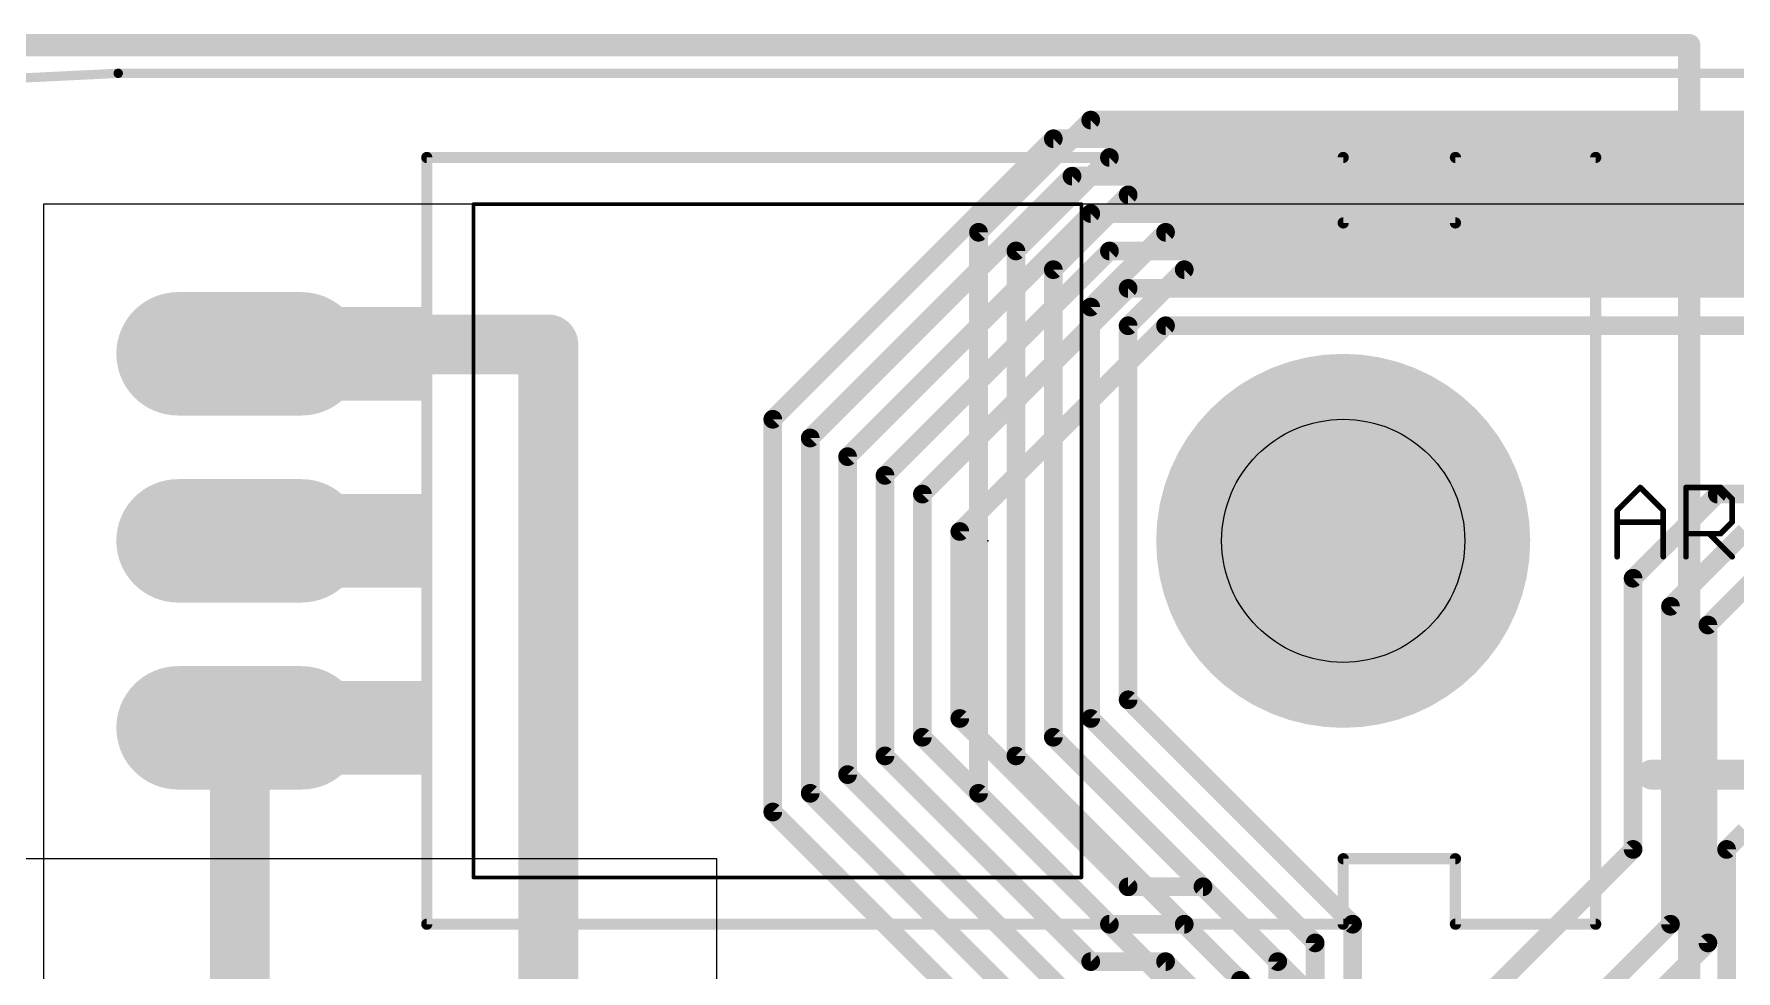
# Model space of a CAD drawing. Extents: x -0.4 to 91.5, y -0.3 to 57.4.
# Drawn here: x 11.56 to 34.67, y 44.7 to 57.43 of the extents above; entities that cross this region are included whole.
import ezdxf

# ---------------------------------------------------------------- set-up
doc = ezdxf.new("R2010")
doc.units = 0
for name, color, linetype in [('1', 12, 'CONTINUOUS'), ('16', 132, 'CONTINUOUS'), ('17', 110, 'CONTINUOUS'), ('20', 53, 'CONTINUOUS'), ('21', 253, 'CONTINUOUS'), ('22', 253, 'CONTINUOUS'), ('23', 53, 'CONTINUOUS'), ('42', 132, 'CONTINUOUS'), ('43', 110, 'CONTINUOUS')]:
    doc.layers.add(name, color=color, linetype=linetype)

# ---------------------------------------------------------------- blocks, each defined once
blk = doc.blocks.new('RECT')
blk.add_solid([(-0.5, -0.5), (0.5, -0.5), (-0.5, 0.5), (0.5, 0.5)])
blk = doc.blocks.new('LONGP100')
at = {"const_width": 1}
blk.add_lwpolyline([(-0.5, 0), (0.5, 0)], dxfattribs=at)
at = {"const_width": 0.5}
for points in [[(-0.5, 0.25, 1), (-0.5, -0.25)], [(0.5, -0.25, 1), (0.5, 0.25)]]:
    blk.add_lwpolyline(points, format="xyb", dxfattribs=at)
blk = doc.blocks.new('ROUNDP')
at = {"const_width": 0.5}
blk.add_lwpolyline([(0, -0.25, 1), (0, 0.25, 1), (0, -0.25)], format="xyb", dxfattribs=at)

msp = doc.modelspace()

# ---------------------------------------------------------------- linework, layer by layer
at = {"layer": '1'}
for points, const_width in [([(34.036, 57.277), (-0.254, 57.277)], 0.3048), ([(34.036, -0.127), (34.036, 57.277)], 0.3048), ([(24.384, 54.737), (25.908, 56.261)], 0.254), ([(25.908, 56.261), (74.422, 56.261)], 0.254), ([(24.892, 54.483), (26.162, 55.753)], 0.254), ([(26.162, 55.753), (72.136, 55.753)], 0.254), ([(25.4, 54.229), (26.416, 55.245)], 0.254), ([(26.416, 55.245), (68.834, 55.245)], 0.254), ([(24.384, 47.117), (24.384, 54.737)], 0.254), ([(25.908, 53.721), (26.924, 54.737)], 0.254), ([(26.924, 54.737), (66.548, 54.737)], 0.254), ([(24.892, 47.625), (24.892, 54.483)], 0.254), ([(25.4, 47.879), (25.4, 54.229)], 0.254), ([(26.416, 53.467), (27.178, 54.229)], 0.254), ([(27.178, 54.229), (63.754, 54.229)], 0.254), ([(25.908, 48.133), (25.908, 53.721)], 0.254), ([(26.416, 48.387), (26.416, 53.467)], 0.254), ([(14.351, 43.434), (14.351, 48.006)], 0.8128), ([(29.464, 45.339), (26.416, 48.387)], 0.254), ([(28.956, 45.085), (25.908, 48.133)], 0.254), ([(28.448, 44.831), (25.4, 47.879)], 0.254), ([(27.94, 44.577), (24.892, 47.625)], 0.254), ([(36.703, 47.371), (33.528, 47.371)], 0.4064), ([(27.432, 44.069), (24.384, 47.117)], 0.254), ([(34.544, 46.355), (34.798, 46.609)], 0.254), ([(34.544, 43.307), (34.544, 46.355)], 0.254), ([(29.464, 24.765), (29.464, 45.339)], 0.254), ([(28.956, 24.511), (28.956, 45.085)], 0.254), ([(28.448, 24.257), (28.448, 44.831)], 0.254), ([(27.94, 24.003), (27.94, 44.577)], 0.254)]:
    msp.add_lwpolyline(points, dxfattribs=dict(at, const_width=const_width))
for points, const_width in [([(34.1122, 57.277, 1), (33.9598, 57.277)], 0.1524), ([(34.036, 57.2008, 1), (34.036, 57.3532)], 0.1524), ([(25.908, 56.3245, 1), (25.908, 56.1975)], 0.127), ([(25.9529, 56.2161, 1), (25.8631, 56.3059)], 0.127), ([(26.162, 55.8165, 1), (26.162, 55.6895)], 0.127), ([(26.2069, 55.7081, 1), (26.1171, 55.7979)], 0.127), ([(26.416, 55.3085, 1), (26.416, 55.1815)], 0.127), ([(26.4609, 55.2001, 1), (26.3711, 55.2899)], 0.127), ([(24.4475, 54.737, 1), (24.3205, 54.737)], 0.127), ([(24.3391, 54.7819, 1), (24.4289, 54.6921)], 0.127), ([(26.924, 54.8005, 1), (26.924, 54.6735)], 0.127), ([(26.9689, 54.6921, 1), (26.8791, 54.7819)], 0.127), ([(24.9555, 54.483, 1), (24.8285, 54.483)], 0.127), ([(24.8471, 54.5279, 1), (24.9369, 54.4381)], 0.127), ([(25.4635, 54.229, 1), (25.3365, 54.229)], 0.127), ([(25.3551, 54.2739, 1), (25.4449, 54.1841)], 0.127), ([(27.178, 54.2925, 1), (27.178, 54.1655)], 0.127), ([(27.2229, 54.1841, 1), (27.1331, 54.2739)], 0.127), ([(25.9715, 53.721, 1), (25.8445, 53.721)], 0.127), ([(25.8631, 53.7659, 1), (25.9529, 53.6761)], 0.127), ([(26.4795, 53.467, 1), (26.3525, 53.467)], 0.127), ([(26.3711, 53.5119, 1), (26.4609, 53.4221)], 0.127), ([(14.5542, 48.006, 1), (14.1478, 48.006)], 0.4064), ([(26.4609, 48.4319, 1), (26.3711, 48.3421)], 0.127), ([(26.3525, 48.387, 1), (26.4795, 48.387)], 0.127), ([(25.9529, 48.1779, 1), (25.8631, 48.0881)], 0.127), ([(25.8445, 48.133, 1), (25.9715, 48.133)], 0.127), ([(25.4449, 47.9239, 1), (25.3551, 47.8341)], 0.127), ([(25.3365, 47.879, 1), (25.4635, 47.879)], 0.127), ([(24.9369, 47.6699, 1), (24.8471, 47.5801)], 0.127), ([(24.8285, 47.625, 1), (24.9555, 47.625)], 0.127), ([(33.528, 47.4726, 1), (33.528, 47.2694)], 0.2032), ([(24.4289, 47.1619, 1), (24.3391, 47.0721)], 0.127), ([(24.3205, 47.117, 1), (24.4475, 47.117)], 0.127), ([(34.6075, 46.355, 1), (34.4805, 46.355)], 0.127), ([(34.4991, 46.3999, 1), (34.5889, 46.3101)], 0.127), ([(29.5275, 45.339, 1), (29.4005, 45.339)], 0.127), ([(29.4191, 45.2941, 1), (29.5089, 45.3839)], 0.127), ([(29.0195, 45.085, 1), (28.8925, 45.085)], 0.127), ([(28.9111, 45.0401, 1), (29.0009, 45.1299)], 0.127), ([(28.5115, 44.831, 1), (28.3845, 44.831)], 0.127), ([(28.4031, 44.7861, 1), (28.4929, 44.8759)], 0.127), ([(28.0035, 44.577, 1), (27.8765, 44.577)], 0.127)]:
    msp.add_lwpolyline(points, format="xyb", dxfattribs=dict(at, const_width=const_width))
at = {"layer": '16'}
for points, const_width in [([(21.59, 52.197), (25.4, 56.007)], 0.254), ([(25.4, 56.007), (50.8, 56.007)], 0.254), ([(22.098, 51.943), (25.654, 55.499)], 0.254), ([(25.654, 55.499), (48.26, 55.499)], 0.254), ([(22.606, 51.689), (25.908, 54.991)], 0.254), ([(25.908, 54.991), (45.72, 54.991)], 0.254), ([(23.114, 51.435), (26.162, 54.483)], 0.254), ([(26.162, 54.483), (42.926, 54.483)], 0.254), ([(23.622, 51.181), (26.416, 53.975)], 0.254), ([(26.416, 53.975), (40.64, 53.975)], 0.254), ([(14.224, 53.213), (14.351, 53.086)], 0.8128), ([(18.542, 53.213), (14.224, 53.213)], 0.8128), ([(18.542, 43.434), (18.542, 53.213)], 0.8128), ([(24.13, 50.673), (26.924, 53.467)], 0.254), ([(26.924, 53.467), (34.798, 53.467)], 0.254), ([(21.59, 46.863), (21.59, 52.197)], 0.254), ([(22.098, 47.117), (22.098, 51.943)], 0.254), ([(22.606, 47.371), (22.606, 51.689)], 0.254), ([(23.114, 47.625), (23.114, 51.435)], 0.254), ([(23.622, 47.879), (23.622, 51.181)], 0.254), ([(33.274, 50.038), (34.417, 51.181)], 0.254), ([(34.417, 51.181), (56.134, 51.181)], 0.254), ([(24.13, 48.133), (24.13, 50.673)], 0.254), ([(33.782, 49.657), (34.798, 50.673)], 0.254), ([(33.274, 46.355), (33.274, 50.038)], 0.254), ([(34.29, 49.403), (35.052, 50.165)], 0.254), ([(33.782, 45.339), (33.782, 49.657)], 0.254), ([(34.29, 45.085), (34.29, 49.403)], 0.254), ([(26.416, 45.847), (24.13, 48.133)], 0.254), ([(26.162, 45.339), (23.622, 47.879)], 0.254), ([(25.908, 44.831), (23.114, 47.625)], 0.254), ([(25.654, 44.323), (22.606, 47.371)], 0.254), ([(25.4, 43.815), (22.098, 47.117)], 0.254), ([(26.035, 42.418), (21.59, 46.863)], 0.254), ([(30.988, 44.069), (33.274, 46.355)], 0.254), ([(27.432, 45.847), (26.416, 45.847)], 0.254), ([(29.464, 43.815), (27.432, 45.847)], 0.254), ([(27.178, 45.339), (26.162, 45.339)], 0.254), ([(28.956, 43.561), (27.178, 45.339)], 0.254), ([(31.75, 43.307), (33.782, 45.339)], 0.254), ([(32.258, 43.053), (34.29, 45.085)], 0.254), ([(26.924, 44.831), (25.908, 44.831)], 0.254), ([(28.448, 43.307), (26.924, 44.831)], 0.254)]:
    msp.add_lwpolyline(points, dxfattribs=dict(at, const_width=const_width))
for points, const_width in [([(25.4, 56.0705, 1), (25.4, 55.9435)], 0.127), ([(25.4449, 55.9621, 1), (25.3551, 56.0519)], 0.127), ([(25.654, 55.5625, 1), (25.654, 55.4355)], 0.127), ([(25.6989, 55.4541, 1), (25.6091, 55.5439)], 0.127), ([(25.908, 55.0545, 1), (25.908, 54.9275)], 0.127), ([(25.9529, 54.9461, 1), (25.8631, 55.0359)], 0.127), ([(26.162, 54.5465, 1), (26.162, 54.4195)], 0.127), ([(26.2069, 54.4381, 1), (26.1171, 54.5279)], 0.127), ([(26.416, 54.0385, 1), (26.416, 53.9115)], 0.127), ([(26.4609, 53.9301, 1), (26.3711, 54.0199)], 0.127), ([(14.3677, 53.3567, 1), (14.0803, 53.0693)], 0.4064), ([(14.224, 53.4162, 1), (14.224, 53.0098)], 0.4064), ([(14.2073, 52.9423, 1), (14.4947, 53.2297)], 0.4064), ([(18.7452, 53.213, 1), (18.3388, 53.213)], 0.4064), ([(18.542, 53.0098, 1), (18.542, 53.4162)], 0.4064), ([(26.924, 53.5305, 1), (26.924, 53.4035)], 0.127), ([(26.9689, 53.4221, 1), (26.8791, 53.5119)], 0.127), ([(21.6535, 52.197, 1), (21.5265, 52.197)], 0.127), ([(21.5451, 52.2419, 1), (21.6349, 52.1521)], 0.127), ([(22.1615, 51.943, 1), (22.0345, 51.943)], 0.127), ([(22.0531, 51.9879, 1), (22.1429, 51.8981)], 0.127), ([(22.6695, 51.689, 1), (22.5425, 51.689)], 0.127), ([(22.5611, 51.7339, 1), (22.6509, 51.6441)], 0.127), ([(23.1775, 51.435, 1), (23.0505, 51.435)], 0.127), ([(23.0691, 51.4799, 1), (23.1589, 51.3901)], 0.127), ([(23.6855, 51.181, 1), (23.5585, 51.181)], 0.127), ([(23.5771, 51.2259, 1), (23.6669, 51.1361)], 0.127), ([(34.417, 51.2445, 1), (34.417, 51.1175)], 0.127), ([(34.4619, 51.1361, 1), (34.3721, 51.2259)], 0.127), ([(24.1935, 50.673, 1), (24.0665, 50.673)], 0.127), ([(24.0851, 50.7179, 1), (24.1749, 50.6281)], 0.127), ([(33.3375, 50.038, 1), (33.2105, 50.038)], 0.127), ([(33.2291, 50.0829, 1), (33.3189, 49.9931)], 0.127), ([(33.8455, 49.657, 1), (33.7185, 49.657)], 0.127), ([(33.7371, 49.7019, 1), (33.8269, 49.6121)], 0.127), ([(34.3535, 49.403, 1), (34.2265, 49.403)], 0.127), ([(34.2451, 49.4479, 1), (34.3349, 49.3581)], 0.127), ([(24.1749, 48.1779, 1), (24.0851, 48.0881)], 0.127), ([(24.0665, 48.133, 1), (24.1935, 48.133)], 0.127), ([(23.6669, 47.9239, 1), (23.5771, 47.8341)], 0.127), ([(23.5585, 47.879, 1), (23.6855, 47.879)], 0.127), ([(23.1589, 47.6699, 1), (23.0691, 47.5801)], 0.127), ([(23.0505, 47.625, 1), (23.1775, 47.625)], 0.127), ([(22.6509, 47.4159, 1), (22.5611, 47.3261)], 0.127), ([(22.5425, 47.371, 1), (22.6695, 47.371)], 0.127), ([(22.1429, 47.1619, 1), (22.0531, 47.0721)], 0.127), ([(22.0345, 47.117, 1), (22.1615, 47.117)], 0.127), ([(21.6349, 46.9079, 1), (21.5451, 46.8181)], 0.127), ([(21.5265, 46.863, 1), (21.6535, 46.863)], 0.127), ([(33.3189, 46.3101, 1), (33.2291, 46.3999)], 0.127), ([(33.2105, 46.355, 1), (33.3375, 46.355)], 0.127), ([(26.416, 45.9105, 1), (26.416, 45.7835)], 0.127), ([(26.3711, 45.8021, 1), (26.4609, 45.8919)], 0.127), ([(27.4769, 45.8919, 1), (27.3871, 45.8021)], 0.127), ([(27.432, 45.7835, 1), (27.432, 45.9105)], 0.127), ([(26.162, 45.4025, 1), (26.162, 45.2755)], 0.127), ([(26.1171, 45.2941, 1), (26.2069, 45.3839)], 0.127), ([(27.2229, 45.3839, 1), (27.1331, 45.2941)], 0.127), ([(27.178, 45.2755, 1), (27.178, 45.4025)], 0.127), ([(33.7185, 45.339, 1), (33.8455, 45.339)], 0.127), ([(33.8269, 45.2941, 1), (33.7371, 45.3839)], 0.127), ([(34.2265, 45.085, 1), (34.3535, 45.085)], 0.127), ([(34.3349, 45.0401, 1), (34.2451, 45.1299)], 0.127), ([(25.908, 44.8945, 1), (25.908, 44.7675)], 0.127), ([(25.8631, 44.7861, 1), (25.9529, 44.8759)], 0.127), ([(26.9689, 44.8759, 1), (26.8791, 44.7861)], 0.127), ([(26.924, 44.7675, 1), (26.924, 44.8945)], 0.127)]:
    msp.add_lwpolyline(points, format="xyb", dxfattribs=dict(at, const_width=const_width))
at = {"layer": '20'}
for points, const_width in [([(12.7, 56.896, 0.4142), (0, 44.196)], 0.127), ([(12.7, 56.9278, 1), (12.7, 56.8642)], 0.0635), ([(12.7, 56.8642, 1), (12.7, 56.9278)], 0.0635)]:
    msp.add_lwpolyline(points, format="xyb", dxfattribs=dict(at, const_width=const_width))
at = {"layer": '20', "const_width": 0.127}
msp.add_lwpolyline([(12.7, 56.896), (78.74, 56.896)], dxfattribs=at)
at = {"layer": '20'}
msp.add_circle((29.337, 50.546), 1.651, dxfattribs=at)
at = {"layer": '21'}
for points, const_width in [([(16.891, 55.753), (16.891, 45.339)], 0.1524), ([(16.891, 55.753), (29.337, 55.753)], 0.1524), ([(29.337, 55.753), (29.337, 54.864)], 0.1524), ([(30.861, 54.864), (30.861, 55.753)], 0.1524), ([(30.861, 55.753), (32.766, 55.753)], 0.1524), ([(32.766, 45.339), (32.766, 55.753)], 0.1524), ([(17.526, 55.118), (17.526, 45.974)], 0.0508), ([(17.526, 55.118), (25.781, 55.118)], 0.0508), ([(25.781, 45.974), (25.781, 55.118)], 0.0508), ([(29.337, 54.864), (30.861, 54.864)], 0.1524), ([(33.0569, 50.9572), (33.3704, 51.2707)], 0.0762), ([(33.3704, 51.2707), (33.6839, 50.9572)], 0.0762), ([(33.9924, 50.3301), (33.9924, 51.2707)], 0.0762), ([(33.9924, 51.2707), (34.4627, 51.2707)], 0.0762), ([(34.4627, 51.2707), (34.6195, 51.1139)], 0.0762), ([(34.6195, 51.1139), (34.6195, 50.8004)], 0.0762), ([(33.0569, 50.3301), (33.0569, 50.9572)], 0.0762), ([(33.6839, 50.9572), (33.6839, 50.3301)], 0.0762), ([(33.0569, 50.8004), (33.6839, 50.8004)], 0.0762), ([(34.4627, 50.6436), (33.9924, 50.6436)], 0.0762), ([(34.3059, 50.6436), (34.6195, 50.3301)], 0.0762), ([(34.6195, 50.8004), (34.4627, 50.6436)], 0.0762), ([(29.337, 45.339), (29.337, 46.228)], 0.1524), ([(29.337, 46.228), (30.861, 46.228)], 0.1524), ([(30.861, 46.228), (30.861, 45.339)], 0.1524), ([(25.781, 45.974), (17.526, 45.974)], 0.0508), ([(16.891, 45.339), (29.337, 45.339)], 0.1524), ([(30.861, 45.339), (32.766, 45.339)], 0.1524)]:
    msp.add_lwpolyline(points, dxfattribs=dict(at, const_width=const_width))
for points, const_width in [([(16.9291, 55.753, 1), (16.8529, 55.753)], 0.0762), ([(16.891, 55.7911, 1), (16.891, 55.7149)], 0.0762), ([(29.3751, 55.753, 1), (29.2989, 55.753)], 0.0762), ([(29.337, 55.7149, 1), (29.337, 55.7911)], 0.0762), ([(30.8991, 55.753, 1), (30.8229, 55.753)], 0.0762), ([(30.861, 55.7911, 1), (30.861, 55.7149)], 0.0762), ([(32.8041, 55.753, 1), (32.7279, 55.753)], 0.0762), ([(32.766, 55.7149, 1), (32.766, 55.7911)], 0.0762), ([(17.5387, 55.118, 1), (17.5133, 55.118)], 0.0254), ([(17.526, 55.1307, 1), (17.526, 55.1053)], 0.0254), ([(25.7937, 55.118, 1), (25.7683, 55.118)], 0.0254), ([(25.781, 55.1053, 1), (25.781, 55.1307)], 0.0254), ([(29.337, 54.9021, 1), (29.337, 54.8259)], 0.0762), ([(29.2989, 54.864, 1), (29.3751, 54.864)], 0.0762), ([(30.8229, 54.864, 1), (30.8991, 54.864)], 0.0762), ([(30.861, 54.8259, 1), (30.861, 54.9021)], 0.0762), ([(29.337, 48.7426, 1), (29.337, 52.3494, 1), (29.337, 48.7426)], 0.1524), ([(33.3839, 51.2842, 1), (33.3569, 51.2572)], 0.0381), ([(33.3839, 51.2572, 1), (33.3569, 51.2842)], 0.0381), ([(34.0114, 51.2707, 1), (33.9733, 51.2707)], 0.0381), ([(33.9924, 51.2898, 1), (33.9924, 51.2517)], 0.0381), ([(34.4762, 51.2842, 1), (34.4492, 51.2572)], 0.0381), ([(34.4627, 51.2517, 1), (34.4627, 51.2898)], 0.0381), ([(34.6385, 51.1139, 1), (34.6004, 51.1139)], 0.0381), ([(34.606, 51.1005, 1), (34.6329, 51.1274)], 0.0381), ([(33.0759, 50.9572, 1), (33.0378, 50.9572)], 0.0381), ([(33.0434, 50.9706, 1), (33.0703, 50.9437)], 0.0381), ([(33.703, 50.9572, 1), (33.6649, 50.9572)], 0.0381), ([(33.6705, 50.9437, 1), (33.6974, 50.9706)], 0.0381), ([(33.0569, 50.8195, 1), (33.0569, 50.7814)], 0.0381), ([(33.6839, 50.7814, 1), (33.6839, 50.8195)], 0.0381), ([(33.9924, 50.6627, 1), (33.9924, 50.6246)], 0.0381), ([(34.3194, 50.6571, 1), (34.2924, 50.6302)], 0.0381), ([(34.4492, 50.6571, 1), (34.4762, 50.6302)], 0.0381), ([(34.4627, 50.6246, 1), (34.4627, 50.6627)], 0.0381), ([(34.6004, 50.8004, 1), (34.6385, 50.8004)], 0.0381), ([(34.6329, 50.7869, 1), (34.606, 50.8139)], 0.0381), ([(33.0378, 50.3301, 1), (33.0759, 50.3301)], 0.0381), ([(33.6649, 50.3301, 1), (33.703, 50.3301)], 0.0381), ([(33.9733, 50.3301, 1), (34.0114, 50.3301)], 0.0381), ([(34.606, 50.3166, 1), (34.6329, 50.3436)], 0.0381), ([(29.3751, 46.228, 1), (29.2989, 46.228)], 0.0762), ([(29.337, 46.2661, 1), (29.337, 46.1899)], 0.0762), ([(30.8991, 46.228, 1), (30.8229, 46.228)], 0.0762), ([(30.861, 46.1899, 1), (30.861, 46.2661)], 0.0762), ([(17.526, 45.9867, 1), (17.526, 45.9613)], 0.0254), ([(25.781, 45.9613, 1), (25.781, 45.9867)], 0.0254), ([(17.5133, 45.974, 1), (17.5387, 45.974)], 0.0254), ([(25.7683, 45.974, 1), (25.7937, 45.974)], 0.0254), ([(16.891, 45.3771, 1), (16.891, 45.3009)], 0.0762), ([(16.8529, 45.339, 1), (16.9291, 45.339)], 0.0762), ([(29.2989, 45.339, 1), (29.3751, 45.339)], 0.0762), ([(29.337, 45.3009, 1), (29.337, 45.3771)], 0.0762), ([(30.861, 45.3771, 1), (30.861, 45.3009)], 0.0762), ([(30.8229, 45.339, 1), (30.8991, 45.339)], 0.0762), ([(32.7279, 45.339, 1), (32.8041, 45.339)], 0.0762), ([(32.766, 45.3009, 1), (32.766, 45.3771)], 0.0762)]:
    msp.add_lwpolyline(points, format="xyb", dxfattribs=dict(at, const_width=const_width))
at = {"layer": '22'}
for p, q in [((76.2, 55.118), (11.684, 55.118)), ((11.684, 55.118), (11.684, 1.778)), ((20.828, 46.228), (5.08, 46.228)), ((20.828, 33.528), (20.828, 46.228))]:
    msp.add_line(p, q, dxfattribs=at)
at = {"layer": '23'}
msp.add_point((24.511, 50.546), dxfattribs=at)
at = {"layer": '42', "const_width": 2.54}
msp.add_lwpolyline([(29.337, 49.276, 1), (29.337, 51.816, 1), (29.337, 49.276)], format="xyb", dxfattribs=at)
at = {"layer": '43', "const_width": 2.54}
msp.add_lwpolyline([(29.337, 49.276, 1), (29.337, 51.816, 1), (29.337, 49.276)], format="xyb", dxfattribs=at)

# ---------------------------------------------------------------- block references
at = {"layer": '17', "xscale": 1.6764, "yscale": 1.6764}
for name, p in [('LONGP100', (14.351, 53.086)), ('LONGP100', (14.351, 53.086)), ('ROUNDP', (14.351, 53.086)), ('LONGP100', (14.351, 50.546)), ('LONGP100', (14.351, 50.546)), ('ROUNDP', (14.351, 50.546)), ('LONGP100', (14.351, 48.006)), ('LONGP100', (14.351, 48.006)), ('ROUNDP', (14.351, 48.006))]:
    msp.add_blockref(name, p, dxfattribs=at)
at = {"layer": '21', "rotation": 270}
for p, xscale, yscale in [((15.494, 53.086), 1.27, 2.794), ((13.7795, 53.086), 0.762, 0.635), ((15.494, 50.546), 1.27, 2.794), ((13.7795, 50.546), 0.762, 0.635), ((15.494, 48.006), 1.27, 2.794), ((13.7795, 48.006), 0.762, 0.635)]:
    msp.add_blockref('RECT', p, dxfattribs=dict(at, xscale=xscale, yscale=yscale))

doc.saveas('drawing.dxf')
